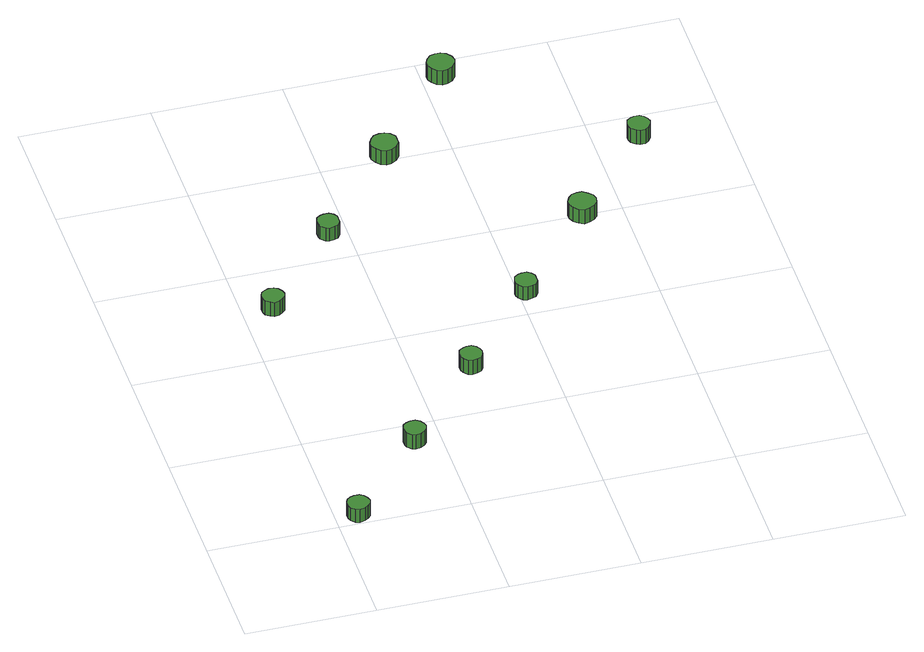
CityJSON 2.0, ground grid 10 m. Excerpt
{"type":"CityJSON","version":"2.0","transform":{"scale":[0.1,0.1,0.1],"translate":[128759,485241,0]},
"CityObjects":{
"tree1":{"type":"SolitaryVegetationObject","attributes":{"function":"something"},"geometry":[{"type":"MultiSurface","lod":"1","boundaries":[[[0,1,2,3,4,5,6,7,8,9,10,11,12,13,14]],[[15,16,17,18,19,20,21,22,23,24,25,26,27,28,29]],[[0,29,28,1]],[[1,28,27,2]],[[2,27,26,3]],[[3,26,25,4]],[[4,25,24,5]],[[5,24,23,6]],[[6,23,22,7]],[[7,22,21,8]],[[8,21,20,9]],[[9,20,19,10]],[[10,19,18,11]],[[11,18,17,12]],[[12,17,16,13]],[[13,16,15,14]],[[14,15,29,0]]]}]},
"tree2":{"type":"SolitaryVegetationObject","attributes":{"function":"something"},"geometry":[{"type":"MultiSurface","lod":"1","boundaries":[[[30,31,32,33,34,35,36,37,38,39,40,41,42,43,44]],[[45,46,47,48,49,50,51,52,53,54,55,56,57,58,59]],[[30,59,58,31]],[[31,58,57,32]],[[32,57,56,33]],[[33,56,55,34]],[[34,55,54,35]],[[35,54,53,36]],[[36,53,52,37]],[[37,52,51,38]],[[38,51,50,39]],[[39,50,49,40]],[[40,49,48,41]],[[41,48,47,42]],[[42,47,46,43]],[[43,46,45,44]],[[44,45,59,30]]]}]},
"tree3":{"type":"SolitaryVegetationObject","attributes":{"function":"something"},"geometry":[{"type":"MultiSurface","lod":"1","boundaries":[[[60,61,62,63,64,65,66,67,68,69,70,71,72,73,74]],[[75,76,77,78,79,80,81,82,83,84,85,86,87,88,89]],[[60,89,88,61]],[[61,88,87,62]],[[62,87,86,63]],[[63,86,85,64]],[[64,85,84,65]],[[65,84,83,66]],[[66,83,82,67]],[[67,82,81,68]],[[68,81,80,69]],[[69,80,79,70]],[[70,79,78,71]],[[71,78,77,72]],[[72,77,76,73]],[[73,76,75,74]],[[74,75,89,60]]]}]},
"tree4":{"type":"SolitaryVegetationObject","attributes":{"function":"something"},"geometry":[{"type":"MultiSurface","lod":"1","boundaries":[[[90,91,92,93,94,95,96,97,98,99,100,101,102,103,104]],[[105,106,107,108,109,110,111,112,113,114,115,116,117,118,119]],[[90,119,118,91]],[[91,118,117,92]],[[92,117,116,93]],[[93,116,115,94]],[[94,115,114,95]],[[95,114,113,96]],[[96,113,112,97]],[[97,112,111,98]],[[98,111,110,99]],[[99,110,109,100]],[[100,109,108,101]],[[101,108,107,102]],[[102,107,106,103]],[[103,106,105,104]],[[104,105,119,90]]]}]},
"tree5":{"type":"SolitaryVegetationObject","attributes":{"function":"something"},"geometry":[{"type":"MultiSurface","lod":"1","boundaries":[[[120,121,122,123,124,125,126,127,128,129,130,131,132,133,134]],[[135,136,137,138,139,140,141,142,143,144,145,146,147,148,149]],[[120,149,148,121]],[[121,148,147,122]],[[122,147,146,123]],[[123,146,145,124]],[[124,145,144,125]],[[125,144,143,126]],[[126,143,142,127]],[[127,142,141,128]],[[128,141,140,129]],[[129,140,139,130]],[[130,139,138,131]],[[131,138,137,132]],[[132,137,136,133]],[[133,136,135,134]],[[134,135,149,120]]]}]},
"tree6":{"type":"SolitaryVegetationObject","attributes":{"function":"something"},"geometry":[{"type":"MultiSurface","lod":"1","boundaries":[[[150,151,152,153,154,155,156,157,158,159,160,161,162,163,164]],[[165,166,167,168,169,170,171,172,173,174,175,176,177,178,179]],[[150,179,178,151]],[[151,178,177,152]],[[152,177,176,153]],[[153,176,175,154]],[[154,175,174,155]],[[155,174,173,156]],[[156,173,172,157]],[[157,172,171,158]],[[158,171,170,159]],[[159,170,169,160]],[[160,169,168,161]],[[161,168,167,162]],[[162,167,166,163]],[[163,166,165,164]],[[164,165,179,150]]]}]},
"tree7":{"type":"SolitaryVegetationObject","attributes":{"function":"something"},"geometry":[{"type":"MultiSurface","lod":"1","boundaries":[[[180,181,182,183,184,185,186,187,188,189,190,191,192,193,194]],[[195,196,197,198,199,200,201,202,203,204,205,206,207,208,209]],[[180,209,208,181]],[[181,208,207,182]],[[182,207,206,183]],[[183,206,205,184]],[[184,205,204,185]],[[185,204,203,186]],[[186,203,202,187]],[[187,202,201,188]],[[188,201,200,189]],[[189,200,199,190]],[[190,199,198,191]],[[191,198,197,192]],[[192,197,196,193]],[[193,196,195,194]],[[194,195,209,180]]]}]},
"tree8":{"type":"SolitaryVegetationObject","attributes":{"function":"something"},"geometry":[{"type":"MultiSurface","lod":"1","boundaries":[[[210,211,212,213,214,215,216,217,218,219,220,221,222,223,224]],[[225,226,227,228,229,230,231,232,233,234,235,236,237,238,239]],[[210,239,238,211]],[[211,238,237,212]],[[212,237,236,213]],[[213,236,235,214]],[[214,235,234,215]],[[215,234,233,216]],[[216,233,232,217]],[[217,232,231,218]],[[218,231,230,219]],[[219,230,229,220]],[[220,229,228,221]],[[221,228,227,222]],[[222,227,226,223]],[[223,226,225,224]],[[224,225,239,210]]]}]},
"tree9":{"type":"SolitaryVegetationObject","attributes":{"function":"something"},"geometry":[{"type":"MultiSurface","lod":"1","boundaries":[[[240,241,242,243,244,245,246,247,248,249,250,251,252,253,254]],[[255,256,257,258,259,260,261,262,263,264,265,266,267,268,269]],[[240,269,268,241]],[[241,268,267,242]],[[242,267,266,243]],[[243,266,265,244]],[[244,265,264,245]],[[245,264,263,246]],[[246,263,262,247]],[[247,262,261,248]],[[248,261,260,249]],[[249,260,259,250]],[[250,259,258,251]],[[251,258,257,252]],[[252,257,256,253]],[[253,256,255,254]],[[254,255,269,240]]]}]},
"tree10":{"type":"SolitaryVegetationObject","attributes":{"function":"something"},"geometry":[{"type":"MultiSurface","lod":"1","boundaries":[[[270,271,272,273,274,275,276,277,278,279,280,281,282,283,284]],[[285,286,287,288,289,290,291,292,293,294,295,296,297,298,299]],[[270,299,298,271]],[[271,298,297,272]],[[272,297,296,273]],[[273,296,295,274]],[[274,295,294,275]],[[275,294,293,276]],[[276,293,292,277]],[[277,292,291,278]],[[278,291,290,279]],[[279,290,289,280]],[[280,289,288,281]],[[281,288,287,282]],[[282,287,286,283]],[[283,286,285,284]],[[284,285,299,270]]]}]}
},
"vertices":[
[26,9,19],[25,12,19],[23,15,19],[20,17,19],[16,17,19],[13,16,19],[10,14,19],[9,11,19],[9,7,19],[10,4,19],[13,1,19],[16,0,19],[20,1,19],[23,3,19],[25,5,19],[25,5,7],[23,3,7],[20,1,7],[16,0,7],[13,1,7],[10,4,7],[9,7,7],[9,11,7],[10,14,7],[13,16,7],[16,17,7],[20,17,7],[23,15,7],[25,12,7],[26,9,7],
[32,257,19],[31,260,19],[29,263,19],[26,265,19],[22,265,19],[19,264,19],[16,262,19],[15,259,19],[15,255,19],[16,252,19],[19,250,19],[22,248,19],[26,249,19],[29,251,19],[31,253,19],[31,253,6],[29,251,6],[26,249,6],[22,248,6],[19,250,6],[16,252,6],[15,255,6],[15,259,6],[16,262,6],[19,264,6],[22,265,6],[26,265,6],[29,263,6],[31,260,6],[32,257,6],
[89,81,19],[88,84,19],[86,87,19],[83,89,19],[79,89,19],[76,88,19],[73,86,19],[72,83,19],[72,79,19],[73,76,19],[76,73,19],[79,72,19],[83,73,19],[86,75,19],[88,77,19],[88,77,6],[86,75,6],[83,73,6],[79,72,6],[76,73,6],[73,76,6],[72,79,6],[72,83,6],[73,86,6],[76,88,6],[79,89,6],[83,89,6],[86,87,6],[88,84,6],[89,81,6],
[93,328,20],[93,331,20],[91,334,20],[88,336,20],[84,336,20],[81,335,20],[78,333,20],[77,330,20],[77,326,20],[78,323,20],[81,320,20],[84,319,20],[88,320,20],[91,321,20],[93,324,20],[93,324,8],[91,321,8],[88,320,8],[84,319,8],[81,320,8],[78,323,8],[77,326,8],[77,330,8],[78,333,8],[81,335,8],[84,336,8],[88,336,8],[91,334,8],[93,331,8],[93,328,8],
[152,153,19],[151,156,19],[149,159,19],[146,161,19],[142,161,19],[139,160,19],[136,158,19],[135,155,19],[135,151,19],[136,148,19],[139,145,19],[142,144,19],[146,145,19],[149,146,19],[151,149,19],[151,149,6],[149,146,6],[146,145,6],[142,144,6],[139,145,6],[136,148,6],[135,151,6],[135,155,6],[136,158,6],[139,160,6],[142,161,6],[146,161,6],[149,159,6],[151,156,6],[152,153,6],
[158,400,24],[158,404,24],[155,408,24],[151,410,24],[147,410,24],[143,409,24],[140,406,24],[138,402,24],[138,398,24],[140,394,24],[143,391,24],[147,389,24],[151,390,24],[155,392,24],[158,396,24],[158,396,11],[155,392,11],[151,390,11],[147,389,11],[143,391,11],[140,394,11],[138,398,11],[138,402,11],[140,406,11],[143,409,11],[147,410,11],[151,410,11],[155,408,11],[158,404,11],[158,400,11],
[213,224,19],[213,227,19],[211,230,19],[208,232,19],[204,232,19],[201,231,19],[198,229,19],[197,225,19],[197,222,19],[198,219,19],[201,216,19],[204,215,19],[208,216,19],[211,217,19],[213,220,19],[213,220,7],[211,217,7],[208,216,7],[204,215,7],[201,216,7],[198,219,7],[197,222,7],[197,225,7],[198,229,7],[201,231,7],[204,232,7],[208,232,7],[211,230,7],[213,227,7],[213,224,7],
[222,472,29],[221,476,29],[218,480,29],[214,482,29],[210,482,29],[206,481,29],[203,478,29],[201,474,29],[201,470,29],[203,466,29],[206,463,29],[210,461,29],[214,462,29],[218,464,29],[221,468,29],[221,468,16],[218,464,16],[214,462,16],[210,461,16],[206,463,16],[203,466,16],[201,470,16],[201,474,16],[203,478,16],[206,481,16],[210,482,16],[214,482,16],[218,480,16],[221,476,16],[222,472,16],
[279,296,23],[278,300,23],[275,303,23],[271,306,23],[267,306,23],[263,305,23],[260,302,23],[258,298,23],[258,294,23],[260,290,23],[263,287,23],[267,285,23],[271,286,23],[275,288,23],[278,291,23],[278,291,10],[275,288,10],[271,286,10],[267,285,10],[263,287,10],[260,290,10],[258,294,10],[258,298,10],[260,302,10],[263,305,10],[267,306,10],[271,306,10],[275,303,10],[278,300,10],[279,296,10],
[340,367,27],[339,370,27],[337,373,27],[334,375,27],[330,375,27],[327,374,27],[324,372,27],[323,368,27],[323,365,27],[324,362,27],[327,359,27],[330,358,27],[334,358,27],[337,360,27],[339,363,27],[339,363,14],[337,360,14],[334,358,14],[330,358,14],[327,359,14],[324,362,14],[323,365,14],[323,368,14],[324,372,14],[327,374,14],[330,375,14],[334,375,14],[337,373,14],[339,370,14],[340,367,14]
]}
